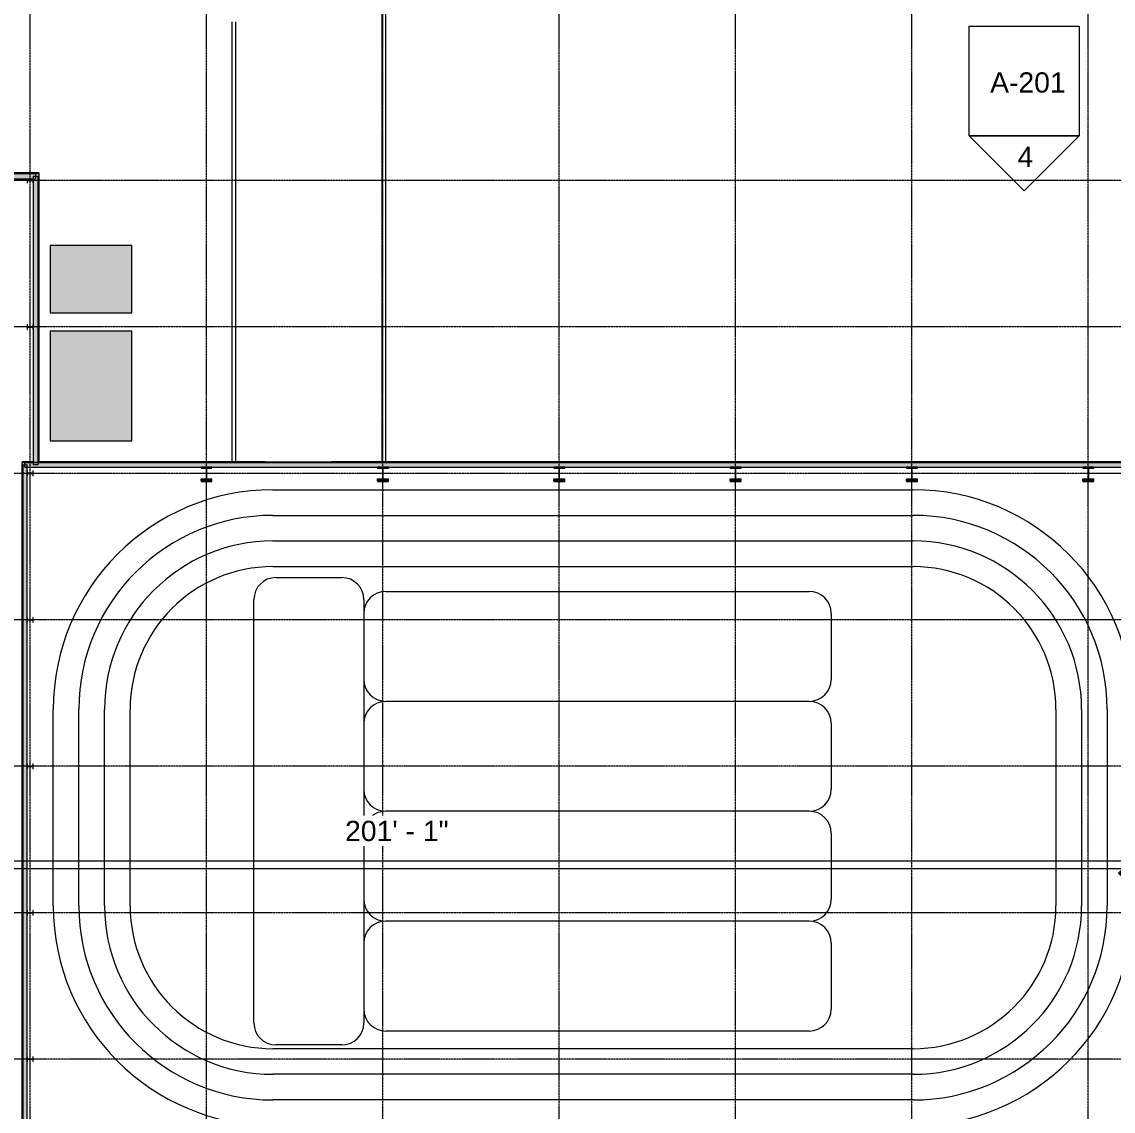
# Model space of a CAD drawing. Header units: inches. Extents: x 19480 to 29385, y -26609 to -18437.
# Drawn here: x 22783 to 24571, y -22195 to -20410 of the extents above; entities that cross this region are included whole.
import ezdxf

# ---------------------------------------------------------------- set-up
doc = ezdxf.new("R2010")
doc.units = ezdxf.units.IN
doc.header["$MEASUREMENT"] = 0
doc.linetypes.add('Grid Line 1_2_', pattern=[0.875, 0.5, -0.125, 0.125, -0.125])
for name, color, linetype, lineweight in [('A-ANNO-DIMS', 211, 'Continuous', 9), ('A-ANNO-DIMS-360', 211, 'Continuous', 9), ('A-DETL', 90, 'Continuous', 9), ('A-SITE-CURB', 90, 'Continuous', 9), ('A-SITE-ROAD', 130, 'Continuous', 9), ('A-WALL', 113, 'Continuous', 9), ('C-TOPO', 7, 'Continuous', 9), ('G-ANNO-SYMB', 111, 'Continuous', 9), ('I-WALL', 2, 'Continuous', 9), ('M-EQPM', 50, 'Continuous', 9), ('S-BEAM', 12, 'Continuous', 9), ('S-COLS', 52, 'Continuous', 9), ('S-GRID', 1, 'Continuous', 9)]:
    doc.layers.add(name, color=color, linetype=linetype, lineweight=lineweight)
doc.styles.add('Arial_1', font='arial.ttf', dxfattribs={"height": 33.194237})
doc.dimstyles.new('Linear_-_3_32__Arial', dxfattribs={"dimscale": 12, "dimtxt": 33.75, "dimasz": 3.75, "dimexe": 2.8125, "dimexo": 1.875, "dimgap": 1.875, "dimtad": 1, "dimdec": 3, "dimrnd": 0.125, "dimzin": 1, "dimdsep": 46, "dimlunit": 4, "dimtxsty": 'Arial_1', "dimblk1": 'OBLIQUE', "dimblk2": 'OBLIQUE', "dimsah": 1, "dimcen": 0.09, "dimdle": 2.8125, "dimazin": 0, "dimtfac": 1, "dimtdec": 4, "dimtix": 1, "dimtmove": 0, "dimatfit": 3, "dimfxl": 1, "dimtvp": 1, "dimtfill": 1, "dimfrac": 2, "dimtolj": 1, "dimtzin": 0, "dimarcsym": 2})
pattern_1 = [(45, (0, 0), (-35.63818, 35.63818), []), (45, (0, 54), (-35.63818, 35.63818), [])]

# ---------------------------------------------------------------- blocks, each defined once
blk = doc.blocks.new('Mechanical Equipment 3 - Mechanical Equipment 1-405539-Site Plan - Phase 1')
at = {"layer": 'M-EQPM'}
blk.add_hatch(color=256, dxfattribs=at).paths.add_polyline_path([(26021, -22143.2), (26134.2, -22143.2), (26134.2, -22033.2), (26000.5, -22033.2), (26000.5, -22143.2)], flags=0)
for p, q in [((26134.2, -22033.2), (26000.5, -22033.2)), ((26000.5, -22033.2), (26000.5, -22143.2)), ((26134.2, -22143.2), (26134.2, -22033.2)), ((26000.5, -22143.2), (26134.2, -22143.2))]:
    blk.add_line(p, q, dxfattribs=at)
blk = doc.blocks.new('Mechanical Equipment 4 - Mechanical Equipment 1-405625-Site Plan - Phase 1')
at = {"layer": 'M-EQPM'}
blk.add_hatch(color=256, dxfattribs=at).paths.add_polyline_path([(26021, -22143.2), (26134.2, -22143.2), (26134.2, -21963.7), (26000.5, -21963.7), (26000.5, -22143.2)], flags=0)
for p, q in [((26134.2, -21963.7), (26000.5, -21963.7)), ((26000.5, -21963.7), (26000.5, -22143.2)), ((26134.2, -22143.2), (26134.2, -21963.7)), ((26000.5, -22143.2), (26134.2, -22143.2))]:
    blk.add_line(p, q, dxfattribs=at)
blk = doc.blocks.new('Girt_C - 8_D-560231-Site Plan - Phase 1')
at = {"layer": 'S-BEAM'}
for points in [[(22381.4, -20659.2), (22805.3, -20659.1), (22805.3, -20659.1), (22381.4, -20659.1)], [(22381.4, -20666.9), (22805.3, -20666.9), (22805.3, -20659.2), (22381.4, -20659.2)], [(22390.9, -20667.1), (22801.3, -20667), (22801.4, -20666.9), (22385.3, -20667), (22385.4, -20667.1), (22385.9, -20667.1)]]:
    blk.add_hatch(color=256, dxfattribs=at).paths.add_polyline_path(points, flags=0)
for p, q in [((22805.3, -20659.1), (22381.4, -20659.1)), ((22381.4, -20659.2), (22381.4, -20659.1)), ((22381.4, -20666.9), (22381.4, -20659.2)), ((22381.4, -20667.1), (22805.3, -20667.1)), ((22805.3, -20659.1), (22805.3, -20659.2)), ((22805.3, -20659.2), (22805.3, -20666.9))]:
    blk.add_line(p, q, dxfattribs=at)
blk = doc.blocks.new('Girt_C - 8_D-560230-Site Plan - Phase 1')
at = {"layer": 'S-BEAM'}
for points in [[(22801.4, -21132.1), (22801.4, -21132.1), (22801.3, -20667), (22801.3, -20667.1), (22801.3, -21132.1)], [(22801.3, -21132.1), (22801.3, -21132.1), (22801.3, -21132.1)], [(22809.3, -21132.1), (22809.3, -21132.1), (22809.2, -21132.1)]]:
    blk.add_hatch(color=256, dxfattribs=at).paths.add_polyline_path(points, flags=0)
h = blk.add_hatch(color=256, dxfattribs=at)
h.paths.add_polyline_path([(22809.1, -21136.1), (22809.1, -21132.7), (22801.4, -21132.7), (22801.4, -21136.1)], flags=0)
h.paths.add_polyline_path([(22809.1, -21132.1), (22809.1, -20663.1), (22801.4, -20663.1), (22801.4, -21132.1)], flags=0)
for p, q in [((22801.3, -20663.1), (22801.3, -21132.1)), ((22801.4, -20663.1), (22809.1, -20663.1)), ((22809.1, -20663.1), (22809.3, -20663.1)), ((22809.3, -21132.1), (22809.3, -20663.1)), ((22801.3, -21132.7), (22801.3, -21136.1)), ((22809.1, -21136.1), (22801.4, -21136.1)), ((22809.3, -21136.1), (22809.3, -21132.7))]:
    blk.add_line(p, q, dxfattribs=at)
blk = doc.blocks.new('Girt_Z - 8_D-559301-Site Plan - Phase 1')
at = {"layer": 'S-BEAM'}
for points in [[(22787.5, -21132.6), (25965.9, -21132.6), (25965.9, -21132.1), (22787.5, -21132.1)], [(22787.5, -21139.9), (25965.9, -21139.9), (25965.9, -21132.7), (22787.5, -21132.7), (22787.5, -21137.8)], [(22849.6, -21140.1), (25965.9, -21140), (25965.9, -21139.9), (22791.5, -21140), (22791.6, -21140.1)]]:
    blk.add_hatch(color=256, dxfattribs=at).paths.add_polyline_path(points, flags=0)
for p, q in [((22787.5, -21132.6), (22787.5, -21132.1)), ((25965.9, -21132.1), (22787.5, -21132.1)), ((22787.5, -21132.7), (22787.5, -21132.6)), ((25965.9, -21132.6), (22787.5, -21132.6)), ((22787.5, -21139.9), (22787.5, -21132.7)), ((25965.9, -21132.7), (22787.5, -21132.7)), ((22787.5, -21140.1), (25965.9, -21140.1))]:
    blk.add_line(p, q, dxfattribs=at)
blk = doc.blocks.new('Girt_Z - 8_D-559297-Site Plan - Phase 1')
at = {"layer": 'S-BEAM'}
for points in [[(22784.1, -22364.1), (22784.1, -21136.1), (22783.5, -21136.1), (22783.5, -22364.1)], [(22784.2, -22364.1), (22791.3, -22364.1), (22791.3, -21136.1), (22784.2, -21136.1), (22784.2, -22168.4)]]:
    blk.add_hatch(color=256, dxfattribs=at).paths.add_polyline_path(points, flags=0)
for p, q in [((22783.5, -21136.1), (22784.1, -21136.1)), ((22783.5, -21136.1), (22783.5, -22364.1)), ((22784.1, -21136.1), (22784.2, -21136.1)), ((22784.1, -21136.1), (22784.1, -22364.1)), ((22784.2, -21136.1), (22791.3, -21136.1)), ((22784.2, -21136.1), (22784.2, -22364.1)), ((22791.5, -22364.1), (22791.5, -21136.1)), ((22784.1, -22364.1), (22783.5, -22364.1)), ((22784.2, -22364.1), (22784.1, -22364.1)), ((22791.3, -22364.1), (22784.2, -22364.1)), ((22791.4, -22364.1), (22791.3, -22364.1))]:
    blk.add_line(p, q, dxfattribs=at)
blk = doc.blocks.new('DIMBLOCK34-Site Plan - Phase 1')
at = {"layer": 'A-ANNO-DIMS-360', "lineweight": 50}
for p, q in [((22190.4, -21785), (22212.9, -21762.5)), ((24603.4, -21785), (24625.9, -21762.5)), ((22190.4, -21785), (22167.9, -21807.5)), ((24603.4, -21785), (24580.9, -21807.5))]:
    blk.add_line(p, q, dxfattribs=at)
at = {"layer": 'A-ANNO-DIMS-360'}
for p, q in [((22190.4, -21775.7), (22190.4, -21818.7)), ((22190.4, -21785), (22190.4, -21775.7)), ((24603.4, -21775.7), (24603.4, -21818.7)), ((24603.4, -21785), (24603.4, -21775.7)), ((22190.4, -21785), (24603.4, -21785))]:
    blk.add_line(p, q, dxfattribs=at)
at = {"layer": 'A-ANNO-DIMS-360', "color": 0, "insert": (23312.5, -21719.4), "char_height": 33.19, "width": 202.5, "attachment_point": 1, "line_spacing_factor": 0.938532, "style": 'Arial_1', "bg_fill": 3, "box_fill_scale": 1.25, "bg_fill_color": 0, "bg_fill_transparency": 0}
blk.add_mtext('201\' - 1"', dxfattribs=at)
blk = doc.blocks.new('_Oblique')
at = {"color": 0, "linetype": 'ByBlock', "lineweight": -2}
blk.add_line((-0.5, -0.5), (0.5, 0.5), dxfattribs=at)
blk = doc.blocks.new('Elevation - Detail Number-93309-Site Plan - Phase 1')
at = {"layer": 'G-ANNO-SYMB'}
for p, q in [((-0.25, -0.25), (-0.25, 0.25)), ((-0.25, 0.25), (0.25, 0.25)), ((0.25, 0.25), (0.25, -0.25)), ((0.25, -0.25), (-0.25, -0.25))]:
    blk.add_line(p, q, dxfattribs=at)
blk = doc.blocks.new('Elevation - Detail Number-93036-Site Plan - Phase 1')
at = {"layer": 'G-ANNO-SYMB'}
for p, q in [((0, 0.25), (-0.25, 0)), ((0.25, 0), (0, 0.25)), ((-0.25, 0), (0.25, 0))]:
    blk.add_line(p, q, dxfattribs=at)

msp = doc.modelspace()

# ---------------------------------------------------------------- hatches: boundary and pattern name
at = {"layer": 'A-WALL', "transparency": 33554611}
msp.add_hatch(color=256, dxfattribs=at).paths.add_polyline_path([(22376.8902, -20658.5528), (22810.5429, -20658.5528), (22810.5429, -20657.7654), (22376.8902, -20657.7654)], flags=0)
h = msp.add_hatch(color=256, dxfattribs=at)
h.paths.add_polyline_path([(25992.3902, -21132.0528), (25993.1776, -21132.0528), (25993.1776, -21131.2654), (23290.1492, -21131.2654), (23290.1492, -21132.0528), (25965.8902, -21132.0528)], flags=0)
h.paths.add_polyline_path([(23182.1492, -21132.0528), (23182.1492, -21131.2654), (22809.2005, -21131.3118), (22809.2005, -21132.0528), (22849.5948, -21132.0528)], flags=0)
h.paths.add_polyline_path([(22801.3104, -21132.0528), (22801.3104, -21131.2654), (22783.525, -21131.2654), (22783.525, -21132.0528), (22787.775, -21132.0528)], flags=0)
at = {"layer": 'I-WALL'}
h = msp.add_hatch(color=256, dxfattribs=at)
h.paths.add_polyline_path([(22782.775, -22368.8028), (22787.775, -22368.8028), (22787.775, -22364.0528), (22783.525, -22364.0528), (22783.525, -22337.9465), (22782.775, -22337.9465)], flags=0)
h.paths.add_polyline_path([(22783.525, -22265.9465), (22783.6745, -21136.0528), (22787.525, -21136.0528), (22787.525, -21132.0528), (22782.775, -21132.0528), (22782.775, -22265.9465)], flags=0)
at = {"layer": 'S-COLS'}
h = msp.add_hatch(dxfattribs=at)
h.set_pattern_fill('FP_1', color=256, style=0, pattern_type=2)
h.set_pattern_definition(pattern_1)
h.paths.add_polyline_path([(22791.9586, -20914.0333), (22791.9586, -20910.8887), (22792.1611, -20910.3998), (22792.65, -20910.1973), (22800.1305, -20910.1973), (22800.6194, -20910.3998), (22800.8219, -20910.8887), (22800.8219, -20914.0333), (22801.2555, -20914.0333), (22801.2555, -20906.0723), (22800.8219, -20906.0723), (22800.8219, -20909.2169), (22800.6194, -20909.7058), (22800.1305, -20909.9083), (22792.65, -20909.9083), (22792.1611, -20909.7058), (22791.9586, -20909.2169), (22791.9586, -20906.0723), (22791.525, -20906.0723), (22791.525, -20914.0333)], flags=0)
h = msp.add_hatch(dxfattribs=at)
h.set_pattern_fill('FP_1', color=256, style=0, pattern_type=2)
h.set_pattern_definition(pattern_1)
h.paths.add_polyline_path([(24242.0152, -21162.0099), (24242.0152, -21141.3028), (24240.7652, -21141.3028), (24240.7652, -21162.0099)], flags=0)
h = msp.add_hatch(dxfattribs=at)
h.set_pattern_fill('FP_1', color=256, style=0, pattern_type=2)
h.set_pattern_definition(pattern_1)
h.paths.add_polyline_path([(24531.0152, -21162.0099), (24531.0152, -21141.3028), (24529.7652, -21141.3028), (24529.7652, -21162.0099)], flags=0)
h = msp.add_hatch(color=256, dxfattribs=at)
h.paths.add_polyline_path([(23076.3902, -21162.0099), (23084.7652, -21162.0099), (23084.7652, -21158.8), (23076.3902, -21158.8)], flags=0)
h.paths.add_polyline_path([(23094.3902, -21162.0099), (23094.3902, -21158.8), (23086.0152, -21158.8), (23086.0152, -21162.0099)], flags=0)
h = msp.add_hatch(color=256, dxfattribs=at)
h.paths.add_polyline_path([(23365.3902, -21162.0099), (23373.7652, -21162.0099), (23373.7652, -21158.8), (23365.3902, -21158.8)], flags=0)
h.paths.add_polyline_path([(23383.3902, -21162.0099), (23383.3902, -21158.8), (23375.0152, -21158.8), (23375.0152, -21162.0099)], flags=0)
h = msp.add_hatch(color=256, dxfattribs=at)
h.paths.add_polyline_path([(23654.3902, -21162.0099), (23662.7652, -21162.0099), (23662.7652, -21158.8), (23654.3902, -21158.8)], flags=0)
h.paths.add_polyline_path([(23672.3902, -21162.0099), (23672.3902, -21158.8), (23664.0152, -21158.8), (23664.0152, -21162.0099)], flags=0)
h = msp.add_hatch(dxfattribs=at)
h.set_pattern_fill('FP_1', color=256, style=0, pattern_type=2)
h.set_pattern_definition(pattern_1)
h.paths.add_polyline_path([(23672.3902, -21163.2626), (23672.3902, -21162.0099), (23654.3902, -21162.0099), (23654.3902, -21163.2626)], flags=0)
h = msp.add_hatch(color=256, dxfattribs=at)
h.paths.add_polyline_path([(23943.3902, -21162.0099), (23951.7652, -21162.0099), (23951.7652, -21158.8), (23943.3902, -21158.8)], flags=0)
h.paths.add_polyline_path([(23961.3902, -21162.0099), (23961.3902, -21158.8), (23953.0152, -21158.8), (23953.0152, -21162.0099)], flags=0)
h = msp.add_hatch(dxfattribs=at)
h.set_pattern_fill('FP_1', color=256, style=0, pattern_type=2)
h.set_pattern_definition(pattern_1)
h.paths.add_polyline_path([(23961.3902, -21163.2626), (23961.3902, -21162.0099), (23943.3902, -21162.0099), (23943.3902, -21163.2626)], flags=0)
h = msp.add_hatch(color=256, dxfattribs=at)
h.paths.add_polyline_path([(24232.3902, -21162.0099), (24240.7652, -21162.0099), (24240.7652, -21158.8), (24232.3902, -21158.8)], flags=0)
h.paths.add_polyline_path([(24250.3902, -21162.0099), (24250.3902, -21158.8), (24242.0152, -21158.8), (24242.0152, -21162.0099)], flags=0)
h = msp.add_hatch(dxfattribs=at)
h.set_pattern_fill('FP_1', color=256, style=0, pattern_type=2)
h.set_pattern_definition(pattern_1)
h.paths.add_polyline_path([(24250.3902, -21163.2626), (24250.3902, -21162.0099), (24232.3902, -21162.0099), (24232.3902, -21163.2626)], flags=0)
h = msp.add_hatch(color=256, dxfattribs=at)
h.paths.add_polyline_path([(24521.3902, -21162.0099), (24529.7652, -21162.0099), (24529.7652, -21158.8), (24521.3902, -21158.8)], flags=0)
h.paths.add_polyline_path([(24539.3902, -21162.0099), (24539.3902, -21158.8), (24531.0152, -21158.8), (24531.0152, -21162.0099)], flags=0)
h = msp.add_hatch(dxfattribs=at)
h.set_pattern_fill('FP_1', color=256, style=0, pattern_type=2)
h.set_pattern_definition(pattern_1)
h.paths.add_polyline_path([(24539.3902, -21163.2626), (24539.3902, -21162.0099), (24521.3902, -21162.0099), (24521.3902, -21163.2626)], flags=0)
h = msp.add_hatch(dxfattribs=at)
h.set_pattern_fill('FP_1', color=256, style=0, pattern_type=2)
h.set_pattern_definition(pattern_1)
h.paths.add_polyline_path([(22791.525, -21394.0333), (22791.9586, -21394.0333), (22791.9586, -21390.8887), (22792.1611, -21390.3998), (22792.65, -21390.1973), (22800.1305, -21390.1973), (22800.6194, -21390.3998), (22800.8219, -21390.8887), (22800.8219, -21394.0333), (22801.2555, -21394.0333), (22801.2555, -21386.0723), (22800.8219, -21386.0723), (22800.8219, -21389.2169), (22800.6194, -21389.7058), (22800.1305, -21389.9083), (22792.65, -21389.9083), (22792.1611, -21389.7058), (22791.9586, -21389.2169), (22791.9586, -21386.0723), (22791.525, -21386.0723)], flags=0)
h = msp.add_hatch(dxfattribs=at)
h.set_pattern_fill('FP_1', color=256, style=0, pattern_type=2)
h.set_pattern_definition(pattern_1)
h.paths.add_polyline_path([(22791.525, -21634.0333), (22791.9586, -21634.0333), (22791.9586, -21630.8887), (22792.1611, -21630.3998), (22792.65, -21630.1973), (22800.1305, -21630.1973), (22800.6194, -21630.3998), (22800.8219, -21630.8887), (22800.8219, -21634.0333), (22801.2555, -21634.0333), (22801.2555, -21626.0723), (22800.8219, -21626.0723), (22800.8219, -21629.2169), (22800.6194, -21629.7058), (22800.1305, -21629.9083), (22792.65, -21629.9083), (22792.1611, -21629.7058), (22791.9586, -21629.2169), (22791.9586, -21626.0723), (22791.525, -21626.0723)], flags=0)
h = msp.add_hatch(dxfattribs=at)
h.set_pattern_fill('FP_1', color=256, style=0, pattern_type=2)
h.set_pattern_definition(pattern_1)
h.paths.add_polyline_path([(22791.525, -22114.0333), (22791.9586, -22114.0333), (22791.9586, -22110.8887), (22792.1611, -22110.3998), (22792.65, -22110.1973), (22800.1305, -22110.1973), (22800.6194, -22110.3998), (22800.8219, -22110.8887), (22800.8219, -22114.0333), (22801.2555, -22114.0333), (22801.2555, -22106.0723), (22800.8219, -22106.0723), (22800.8219, -22109.2169), (22800.6194, -22109.7058), (22800.1305, -22109.9083), (22792.65, -22109.9083), (22792.1611, -22109.7058), (22791.9586, -22109.2169), (22791.9586, -22106.0723), (22791.525, -22106.0723)], flags=0)

# ---------------------------------------------------------------- linework, layer by layer
at = {"layer": 'A-DETL'}
for p, q in [((23194.2628, -21176.8028), (24243.3902, -21176.8028)), ((23194.2628, -21218.8028), (24243.3902, -21218.8028)), ((23194.2628, -21260.8028), (24243.3902, -21260.8028)), ((23194.2628, -21302.8028), (24243.3902, -21302.8028)), ((23199.0809, -21320.8028), (23307.1662, -21320.8028)), ((23379.1662, -21343.5193), (24072.9405, -21343.5193)), ((23163.0809, -22050.5771), (23163.0809, -21356.8028)), ((23343.1662, -21356.8028), (23343.1662, -22050.5771)), ((24108.9405, -21379.5193), (24108.9405, -21487.6046)), ((24072.9405, -21523.6046), (23379.1662, -21523.6046)), ((22834.2628, -21858.8028), (22834.2628, -21536.8028)), ((22876.2628, -21858.8028), (22876.2628, -21536.8028)), ((22918.2628, -21858.8028), (22918.2628, -21536.8028)), ((22960.2628, -21858.8028), (22960.2628, -21536.8028)), ((24477.3902, -21536.8028), (24477.3902, -21858.8028)), ((24519.3902, -21536.8028), (24519.3902, -21858.8028)), ((24561.3902, -21536.8028), (24561.3902, -21858.8028)), ((24108.9405, -21559.6046), (24108.9405, -21667.69)), ((24072.9405, -21703.69), (23379.1662, -21703.69)), ((24108.9405, -21739.69), (24108.9405, -21847.7753)), ((24072.9405, -21883.7753), (23379.1662, -21883.7753)), ((24108.9405, -21919.7753), (24108.9405, -22027.8607)), ((24072.9405, -22063.8607), (23379.1662, -22063.8607)), ((24243.3902, -22092.8028), (23194.2628, -22092.8028)), ((23307.1662, -22086.5771), (23199.0809, -22086.5771)), ((24243.3902, -22134.8028), (23194.2628, -22134.8028)), ((24243.3902, -22176.8028), (23194.2628, -22176.8028))]:
    msp.add_line(p, q, dxfattribs=at)
for centre, radius, start, end in [((23194.2628, -21536.8028), 360, 90, 180), ((24243.3902, -21536.8028), 360, 0, 90), ((23194.2628, -21536.8028), 318, 90, 180), ((24243.3902, -21536.8028), 318, 0, 90), ((23194.2628, -21536.8028), 276, 90, 180), ((24243.3902, -21536.8028), 276, 0, 90), ((23194.2628, -21536.8028), 234, 90, 180), ((24243.3902, -21536.8028), 234, 0, 90), ((23199.0809, -21356.8028), 36, 90, 180), ((23307.1662, -21356.8028), 36, 0, 90), ((23379.1662, -21379.5193), 36, 90, 180), ((24072.9405, -21379.5193), 36, 0, 90), ((23379.1662, -21487.6046), 36, 180, 270), ((24072.9405, -21487.6046), 36, 270, 0), ((23379.1662, -21559.6046), 36, 90, 180), ((24072.9405, -21559.6046), 36, 0, 90), ((23379.1662, -21667.69), 36, 180, 270), ((24072.9405, -21667.69), 36, 270, 0), ((23379.1662, -21739.69), 36, 90, 180), ((24072.9405, -21739.69), 36, 0, 90), ((23379.1662, -21847.7753), 36, 180, 270), ((24072.9405, -21847.7753), 36, 270, 0), ((23194.2628, -21858.8028), 360, 180, 270), ((23194.2628, -21858.8028), 318, 180, 270), ((23194.2628, -21858.8028), 276, 180, 270), ((23194.2628, -21858.8028), 234, 180, 270), ((24243.3902, -21858.8028), 360, 270, 0), ((24243.3902, -21858.8028), 234, 270, 0), ((24243.3902, -21858.8028), 276, 270, 0), ((24243.3902, -21858.8028), 318, 270, 0), ((23379.1662, -21919.7753), 36, 90, 180), ((24072.9405, -21919.7753), 36, 0, 90), ((23379.1662, -22027.8607), 36, 180, 270), ((24072.9405, -22027.8607), 36, 270, 0), ((23199.0809, -22050.5771), 36, 180, 270), ((23307.1662, -22050.5771), 36, 270, 0)]:
    msp.add_arc(centre, radius, start, end, dxfattribs=at)
at = {"layer": 'A-SITE-CURB'}
for p, q in [((23379.4074, -21131.2654), (23379.4074, -19930.0528)), ((23127.4074, -21131.2654), (23127.4074, -20410.0528))]:
    msp.add_line(p, q, dxfattribs=at)
at = {"layer": 'A-SITE-ROAD'}
for p, q in [((23373.4074, -21131.2654), (23373.4074, -19930.0528)), ((23133.4074, -21131.2654), (23133.4074, -20410.0528))]:
    msp.add_line(p, q, dxfattribs=at)
at = {"layer": 'A-WALL', "lineweight": 15}
for p, q in [((22810.5429, -20657.7654), (22376.1028, -20657.7654)), ((22376.8902, -20658.5528), (22809.7555, -20658.5528)), ((22810.5429, -20658.5528), (22810.5429, -20657.7654)), ((22801.443, -21131.2654), (22783.525, -21131.2654)), ((22783.525, -21131.2654), (22783.525, -21132.0528)), ((22809.7555, -21131.2654), (22809.068, -21131.2654)), ((23182.1492, -21131.2654), (22810.5429, -21131.2654)), ((23182.1492, -21132.0528), (23182.1492, -21131.2654)), ((25993.1776, -21131.2654), (23290.1492, -21131.2654)), ((23290.1492, -21131.2654), (23290.1492, -21132.0528))]:
    msp.add_line(p, q, dxfattribs=at)
at = {"layer": 'A-WALL'}
for p, q in [((22787.525, -21132.0528), (22783.525, -21132.0528)), ((23290.1492, -21132.0528), (25965.8902, -21132.0528))]:
    msp.add_line(p, q, dxfattribs=at)
at = {"layer": 'C-TOPO'}
for p, q in [((22376.1035, -20657.7656), (22810.5425, -20657.7656)), ((22810.5425, -20657.7656), (22810.5425, -20658.5528)), ((22810.5425, -20658.5528), (22810.5425, -21131.2654)), ((22810.5429, -21131.2661), (23182.1492, -21131.2661)), ((23182.1492, -21131.2661), (23290.1492, -21131.2661)), ((23290.1492, -21131.2661), (25993.1776, -21131.2661))]:
    msp.add_line(p, q, dxfattribs=at)
at = {"layer": 'I-WALL', "lineweight": 15}
for p, q in [((22783.525, -21132.0528), (22782.775, -21132.0528)), ((22782.775, -21132.0528), (22782.775, -22265.9465))]:
    msp.add_line(p, q, dxfattribs=at)
at = {"layer": 'S-COLS', "lineweight": 13}
for p, q in [((22791.525, -20666.8653), (22791.525, -20674.0333)), ((22791.9586, -20669.2169), (22791.9586, -20666.8653)), ((22791.9586, -20674.0333), (22791.9586, -20670.8887)), ((22800.1305, -20669.9083), (22792.65, -20669.9083)), ((22792.65, -20670.1973), (22800.1305, -20670.1973)), ((22800.8219, -20666.8653), (22800.8219, -20669.2169)), ((22800.8219, -20670.8887), (22800.8219, -20674.0333)), ((22801.2555, -20674.0333), (22801.2555, -20666.8653)), ((22791.525, -20674.0333), (22791.9586, -20674.0333)), ((22800.8219, -20674.0333), (22801.2555, -20674.0333)), ((22791.9586, -20906.0723), (22791.525, -20906.0723)), ((22791.525, -20906.0723), (22791.525, -20914.0333)), ((22791.525, -20914.0333), (22791.9586, -20914.0333)), ((22791.9586, -20909.2169), (22791.9586, -20906.0723)), ((22791.9586, -20914.0333), (22791.9586, -20910.8887)), ((22800.1305, -20909.9083), (22792.65, -20909.9083)), ((22792.65, -20910.1973), (22800.1305, -20910.1973)), ((22801.2555, -20906.0723), (22800.8219, -20906.0723)), ((22800.8219, -20906.0723), (22800.8219, -20909.2169)), ((22800.8219, -20910.8887), (22800.8219, -20914.0333)), ((22800.8219, -20914.0333), (22801.2555, -20914.0333)), ((22801.2555, -20914.0333), (22801.2555, -20906.0723)), ((22791.9586, -21146.0723), (22791.525, -21146.0723)), ((22791.525, -21146.0723), (22791.525, -21154.0333)), ((22791.525, -21154.0333), (22791.9586, -21154.0333)), ((22791.9586, -21149.2169), (22791.9586, -21146.0723)), ((22791.9586, -21154.0333), (22791.9586, -21150.8887)), ((22800.1305, -21149.9083), (22792.65, -21149.9083)), ((22792.65, -21150.1973), (22800.1305, -21150.1973)), ((22801.2555, -21146.0723), (22800.8219, -21146.0723)), ((22800.8219, -21146.0723), (22800.8219, -21149.2169)), ((22800.8219, -21150.8887), (22800.8219, -21154.0333)), ((22800.8219, -21154.0333), (22801.2555, -21154.0333)), ((22801.2555, -21154.0333), (22801.2555, -21146.0723)), ((23076.3902, -21140.0528), (23076.3902, -21141.3028)), ((23094.3902, -21140.0528), (23076.3902, -21140.0528)), ((23076.3902, -21141.3028), (23094.3902, -21141.3028)), ((23084.7652, -21141.3028), (23084.7652, -21162.0099)), ((23086.0152, -21141.3028), (23084.7652, -21141.3028)), ((23086.0152, -21162.0099), (23086.0152, -21141.3028)), ((23094.3902, -21141.3028), (23094.3902, -21140.0528)), ((23365.3902, -21140.0528), (23365.3902, -21141.3028)), ((23383.3902, -21140.0528), (23365.3902, -21140.0528)), ((23365.3902, -21141.3028), (23383.3902, -21141.3028)), ((23373.7652, -21141.3028), (23373.7652, -21162.0099)), ((23375.0152, -21141.3028), (23373.7652, -21141.3028)), ((23375.0152, -21162.0099), (23375.0152, -21141.3028)), ((23383.3902, -21141.3028), (23383.3902, -21140.0528)), ((23654.3902, -21140.0528), (23654.3902, -21141.3028)), ((23672.3902, -21140.0528), (23654.3902, -21140.0528)), ((23654.3902, -21141.3028), (23672.3902, -21141.3028)), ((23662.7652, -21141.3028), (23662.7652, -21162.0099)), ((23664.0152, -21141.3028), (23662.7652, -21141.3028)), ((23664.0152, -21162.0099), (23664.0152, -21141.3028)), ((23672.3902, -21141.3028), (23672.3902, -21140.0528)), ((23943.3902, -21140.0528), (23943.3902, -21141.3028)), ((23961.3902, -21140.0528), (23943.3902, -21140.0528)), ((23943.3902, -21141.3028), (23961.3902, -21141.3028)), ((23951.7652, -21141.3028), (23951.7652, -21162.0099)), ((23953.0152, -21141.3028), (23951.7652, -21141.3028)), ((23953.0152, -21162.0099), (23953.0152, -21141.3028)), ((23961.3902, -21141.3028), (23961.3902, -21140.0528)), ((24232.3902, -21140.0528), (24232.3902, -21141.3028)), ((24250.3902, -21140.0528), (24232.3902, -21140.0528)), ((24232.3902, -21141.3028), (24250.3902, -21141.3028)), ((24240.7652, -21141.3028), (24240.7652, -21162.0099)), ((24242.0152, -21141.3028), (24240.7652, -21141.3028)), ((24242.0152, -21162.0099), (24242.0152, -21141.3028)), ((24250.3902, -21141.3028), (24250.3902, -21140.0528)), ((24521.3902, -21140.0528), (24521.3902, -21141.3028)), ((24539.3902, -21140.0528), (24521.3902, -21140.0528)), ((24521.3902, -21141.3028), (24539.3902, -21141.3028)), ((24529.7652, -21141.3028), (24529.7652, -21162.0099)), ((24531.0152, -21141.3028), (24529.7652, -21141.3028)), ((24531.0152, -21162.0099), (24531.0152, -21141.3028)), ((24539.3902, -21141.3028), (24539.3902, -21140.0528)), ((23076.3902, -21162.0099), (23076.3902, -21163.2626)), ((23094.3902, -21162.0099), (23076.3902, -21162.0099)), ((23076.3902, -21163.2626), (23094.3902, -21163.2626)), ((23084.7652, -21162.0099), (23086.0152, -21162.0099)), ((23094.3902, -21163.2626), (23094.3902, -21162.0099)), ((23365.3902, -21162.0099), (23365.3902, -21163.2626)), ((23383.3902, -21162.0099), (23365.3902, -21162.0099)), ((23365.3902, -21163.2626), (23383.3902, -21163.2626)), ((23373.7652, -21162.0099), (23375.0152, -21162.0099)), ((23383.3902, -21163.2626), (23383.3902, -21162.0099)), ((23654.3902, -21162.0099), (23654.3902, -21163.2626)), ((23672.3902, -21162.0099), (23654.3902, -21162.0099)), ((23654.3902, -21163.2626), (23672.3902, -21163.2626)), ((23662.7652, -21162.0099), (23664.0152, -21162.0099)), ((23672.3902, -21163.2626), (23672.3902, -21162.0099)), ((23943.3902, -21162.0099), (23943.3902, -21163.2626)), ((23961.3902, -21162.0099), (23943.3902, -21162.0099)), ((23943.3902, -21163.2626), (23961.3902, -21163.2626)), ((23951.7652, -21162.0099), (23953.0152, -21162.0099)), ((23961.3902, -21163.2626), (23961.3902, -21162.0099)), ((24232.3902, -21162.0099), (24232.3902, -21163.2626)), ((24250.3902, -21162.0099), (24232.3902, -21162.0099)), ((24232.3902, -21163.2626), (24250.3902, -21163.2626)), ((24240.7652, -21162.0099), (24242.0152, -21162.0099)), ((24250.3902, -21163.2626), (24250.3902, -21162.0099)), ((24521.3902, -21162.0099), (24521.3902, -21163.2626)), ((24539.3902, -21162.0099), (24521.3902, -21162.0099)), ((24521.3902, -21163.2626), (24539.3902, -21163.2626)), ((24529.7652, -21162.0099), (24531.0152, -21162.0099)), ((24539.3902, -21163.2626), (24539.3902, -21162.0099)), ((22791.9586, -21386.0723), (22791.525, -21386.0723)), ((22791.525, -21386.0723), (22791.525, -21394.0333)), ((22791.9586, -21389.2169), (22791.9586, -21386.0723)), ((22801.2555, -21386.0723), (22800.8219, -21386.0723)), ((22800.8219, -21386.0723), (22800.8219, -21389.2169)), ((22801.2555, -21394.0333), (22801.2555, -21386.0723)), ((22791.525, -21394.0333), (22791.9586, -21394.0333)), ((22791.9586, -21394.0333), (22791.9586, -21390.8887)), ((22800.1305, -21389.9083), (22792.65, -21389.9083)), ((22792.65, -21390.1973), (22800.1305, -21390.1973)), ((22800.8219, -21390.8887), (22800.8219, -21394.0333)), ((22800.8219, -21394.0333), (22801.2555, -21394.0333)), ((22791.9586, -21626.0723), (22791.525, -21626.0723)), ((22791.525, -21626.0723), (22791.525, -21634.0333)), ((22791.525, -21634.0333), (22791.9586, -21634.0333)), ((22791.9586, -21629.2169), (22791.9586, -21626.0723)), ((22791.9586, -21634.0333), (22791.9586, -21630.8887)), ((22800.1305, -21629.9083), (22792.65, -21629.9083)), ((22792.65, -21630.1973), (22800.1305, -21630.1973)), ((22801.2555, -21626.0723), (22800.8219, -21626.0723)), ((22800.8219, -21626.0723), (22800.8219, -21629.2169)), ((22800.8219, -21630.8887), (22800.8219, -21634.0333)), ((22800.8219, -21634.0333), (22801.2555, -21634.0333)), ((22801.2555, -21634.0333), (22801.2555, -21626.0723)), ((22791.9586, -21866.0723), (22791.525, -21866.0723)), ((22791.525, -21866.0723), (22791.525, -21874.0333)), ((22791.9586, -21869.2169), (22791.9586, -21866.0723)), ((22791.9586, -21874.0333), (22791.9586, -21870.8887)), ((22800.1305, -21869.9083), (22792.65, -21869.9083)), ((22792.65, -21870.1973), (22800.1305, -21870.1973)), ((22801.2555, -21866.0723), (22800.8219, -21866.0723)), ((22800.8219, -21866.0723), (22800.8219, -21869.2169)), ((22800.8219, -21870.8887), (22800.8219, -21874.0333)), ((22801.2555, -21874.0333), (22801.2555, -21866.0723)), ((22791.525, -21874.0333), (22791.9586, -21874.0333)), ((22800.8219, -21874.0333), (22801.2555, -21874.0333)), ((22791.9586, -22106.0723), (22791.525, -22106.0723)), ((22791.525, -22106.0723), (22791.525, -22114.0333)), ((22791.525, -22114.0333), (22791.9586, -22114.0333)), ((22791.9586, -22109.2169), (22791.9586, -22106.0723)), ((22791.9586, -22114.0333), (22791.9586, -22110.8887)), ((22800.1305, -22109.9083), (22792.65, -22109.9083)), ((22792.65, -22110.1973), (22800.1305, -22110.1973)), ((22801.2555, -22106.0723), (22800.8219, -22106.0723)), ((22800.8219, -22106.0723), (22800.8219, -22109.2169)), ((22800.8219, -22110.8887), (22800.8219, -22114.0333)), ((22800.8219, -22114.0333), (22801.2555, -22114.0333)), ((22801.2555, -22114.0333), (22801.2555, -22106.0723))]:
    msp.add_line(p, q, dxfattribs=at)
at = {"layer": 'S-COLS'}
for p, q in [((23076.3902, -21162.0099), (23076.3902, -21158.8)), ((23076.3902, -21158.8), (23084.7652, -21158.8)), ((23086.0152, -21158.8), (23094.3902, -21158.8)), ((23094.3902, -21162.0099), (23094.3902, -21158.8)), ((23365.3902, -21162.0099), (23365.3902, -21158.8)), ((23365.3902, -21158.8), (23373.7652, -21158.8)), ((23375.0152, -21158.8), (23383.3902, -21158.8)), ((23383.3902, -21162.0099), (23383.3902, -21158.8)), ((23654.3902, -21162.0099), (23654.3902, -21158.8)), ((23654.3902, -21158.8), (23662.7652, -21158.8)), ((23664.0152, -21158.8), (23672.3902, -21158.8)), ((23672.3902, -21162.0099), (23672.3902, -21158.8)), ((23943.3902, -21162.0099), (23943.3902, -21158.8)), ((23943.3902, -21158.8), (23951.7652, -21158.8)), ((23953.0152, -21158.8), (23961.3902, -21158.8)), ((23961.3902, -21162.0099), (23961.3902, -21158.8)), ((24232.3902, -21162.0099), (24232.3902, -21158.8)), ((24232.3902, -21158.8), (24240.7652, -21158.8)), ((24242.0152, -21158.8), (24250.3902, -21158.8)), ((24250.3902, -21162.0099), (24250.3902, -21158.8)), ((24521.3902, -21162.0099), (24521.3902, -21158.8)), ((24521.3902, -21158.8), (24529.7652, -21158.8)), ((24531.0152, -21158.8), (24539.3902, -21158.8)), ((24539.3902, -21162.0099), (24539.3902, -21158.8))]:
    msp.add_line(p, q, dxfattribs=at)
at = {"layer": 'S-COLS', "lineweight": 13}
for centre, start, end in [((22792.65, -20669.2169), 180, 270), ((22792.65, -20670.8887), 90, 180), ((22800.1305, -20669.2169), 270, 0), ((22800.1305, -20670.8887), 0, 90), ((22792.65, -20909.2169), 180, 270), ((22792.65, -20910.8887), 90, 180), ((22800.1305, -20909.2169), 270, 0), ((22800.1305, -20910.8887), 0, 90), ((22792.65, -21149.2169), 180, 270), ((22792.65, -21150.8887), 90, 180), ((22800.1305, -21149.2169), 270, 0), ((22800.1305, -21150.8887), 0, 90), ((22792.65, -21389.2169), 180, 270), ((22792.65, -21390.8887), 90, 180), ((22800.1305, -21389.2169), 270, 0), ((22800.1305, -21390.8887), 0, 90), ((22792.65, -21629.2169), 180, 270), ((22792.65, -21630.8887), 90, 180), ((22800.1305, -21629.2169), 270, 0), ((22800.1305, -21630.8887), 0, 90), ((22792.65, -21869.2169), 180, 270), ((22792.65, -21870.8887), 90, 180), ((22800.1305, -21869.2169), 270, 0), ((22800.1305, -21870.8887), 0, 90), ((22792.65, -22109.2169), 180, 270), ((22792.65, -22110.8887), 90, 180), ((22800.1305, -22109.2169), 270, 0), ((22800.1305, -22110.8887), 0, 90)]:
    msp.add_arc(centre, 0.6914, start, end, dxfattribs=at)
at = {"layer": 'S-GRID', "linetype": 'Grid Line 1_2_'}
for p, q in [((22796.3902, -22848.2095), (22796.3902, -18617.1198)), ((23085.3902, -22848.2095), (23085.3902, -18617.1198)), ((23374.3902, -22848.2095), (23374.3902, -18617.1198)), ((23663.3902, -22848.2095), (23663.3902, -18617.1198)), ((23952.3902, -22848.2095), (23952.3902, -18617.1198)), ((24241.3902, -22848.2095), (24241.3902, -18617.1198)), ((24530.3902, -22848.2095), (24530.3902, -18617.1198)), ((26354.2793, -20670.0528), (19671.9398, -20670.0528)), ((26354.2793, -20910.0528), (19671.9398, -20910.0528)), ((29385.2612, -21150.0528), (19671.9398, -21150.0528)), ((26354.2793, -21390.0528), (19671.9398, -21390.0528)), ((26354.2793, -21630.0528), (19671.9398, -21630.0528)), ((26354.2793, -21870.0528), (19671.9398, -21870.0528)), ((26354.2793, -22110.0528), (19671.9398, -22110.0528))]:
    msp.add_line(p, q, dxfattribs=at)

# ---------------------------------------------------------------- block references
at = {"layer": 'G-ANNO-SYMB', "xscale": 359.9999999999998, "yscale": 359.9999999999998, "zscale": 359.9999999999998}
msp.add_blockref('Elevation - Detail Number-93309-Site Plan - Phase 1', (24425.4097, -20507.1133), dxfattribs=at)
at = {"layer": 'G-ANNO-SYMB', "extrusion": (0, 0, -1), "xscale": 359.9999999999998, "yscale": 359.9999999999998, "zscale": 359.9999999999998, "rotation": 180}
msp.add_blockref('Elevation - Detail Number-93036-Site Plan - Phase 1', (-24425.4097, -20597.1133), dxfattribs=at)
at = {"layer": 'M-EQPM'}
for name, p in [('Mechanical Equipment 3 - Mechanical Equipment 1-405539-Site Plan - Phase 1', (-3171.4189, 1256.4566)), ('Mechanical Equipment 4 - Mechanical Equipment 1-405625-Site Plan - Phase 1', (-3171.4189, 1046.4566))]:
    msp.add_blockref(name, p, dxfattribs=at)
at = {"layer": 'S-BEAM'}
for name in ['Girt_C - 8_D-560231-Site Plan - Phase 1', 'Girt_C - 8_D-560230-Site Plan - Phase 1', 'Girt_Z - 8_D-559297-Site Plan - Phase 1', 'Girt_Z - 8_D-559301-Site Plan - Phase 1']:
    msp.add_blockref(name, (0, 0), dxfattribs=at)

# ---------------------------------------------------------------- next in the draw order: texts
at = {"layer": 'G-ANNO-SYMB', "attachment_point": 2, "line_spacing_factor": 0.938532, "style": 'Arial_1', "bg_fill": 3, "box_fill_scale": 1.25, "bg_fill_color": 0, "bg_fill_transparency": 0}
for s, insert, char_height, width in [('A-201', (24431.4005, -20492.8129), 33.19424, 147.42), ('4', (24427.3521, -20614.6954), 33.1942, 30.78)]:
    msp.add_mtext(s, dxfattribs=dict(at, insert=insert, char_height=char_height, width=width))

# ---------------------------------------------------------------- next in the draw order: dimensions: what is measured, and where the dimension line sits
at = {"layer": 'A-ANNO-DIMS'}
dim = msp.add_linear_dim(base=(24603.3902, -21784.9981), p1=(22190.3902, -21753.1783), p2=(24603.3902, -21753.1783), dimstyle='Linear_-_3_32__Arial', override={"dimpost": '<>', "dimfxl": 2413}, dxfattribs=at)
dim.commit()
dim.dimension.update_dxf_attribs({"geometry": 'DIMBLOCK34-Site Plan - Phase 1', "text_midpoint": (23396.8902, -21745.5501)})

# ---------------------------------------------------------------- next in the draw order: linework, layer by layer
at = {"layer": 'G-ANNO-SYMB'}
msp.add_line((27064.2962, -21798.1207), (19987.0268, -21798.1207), dxfattribs=at)

doc.saveas('drawing.dxf')
